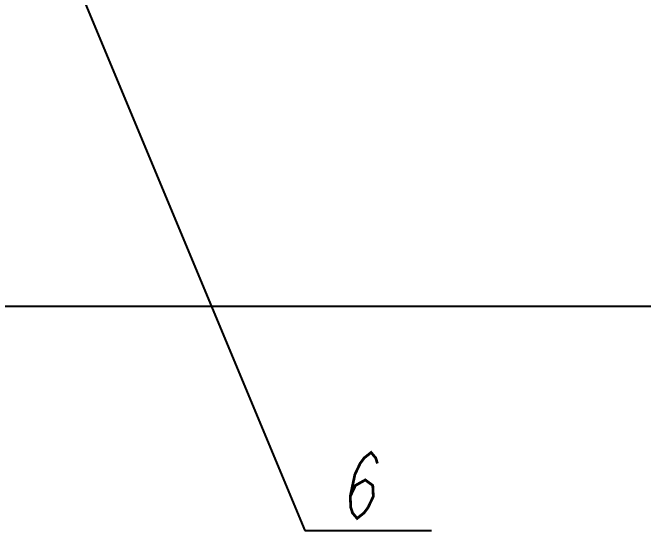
# Model space of a CAD drawing. Header units: millimetres. Extents: x 0 to 1189, y 0 to 841.
# Drawn here: x 951 to 1008.5, y 641.2 to 688.3 of the extents above; entities that cross this region are included whole.
import ezdxf

# ---------------------------------------------------------------- set-up
doc = ezdxf.new("R2010")
doc.units = ezdxf.units.MM
doc.header["$LTSCALE"] = 65.395
doc.layers.get('0').update_dxf_attribs({"linetype": 'CONTINUOUS'})
doc.layers.add('ALL_DIMENSIONS', color=7, linetype='CONTINUOUS')
doc.styles.get("Standard").update_dxf_attribs({"font": 'txt', "width": 0.7})
doc.dimstyles.new('DIMSTYLE_4', dxfattribs={"dimtxt": 3.5, "dimasz": 3, "dimexe": 0.18, "dimexo": 0.0625, "dimgap": 0.09, "dimtad": 1, "dimdec": 5, "dimlfac": 25, "dimdsep": 46, "dimtxsty": 'STANDARD', "dimblk": '_FILLED', "dimblk1": '_FILLED', "dimblk2": '_FILLED', "dimcen": 0.09, "dimadec": 0, "dimazin": 0, "dimtp": 0.8, "dimtm": 0.8, "dimtfac": 1, "dimtdec": 5, "dimtofl": 0, "dimtmove": 0, "dimatfit": 3, "dimldrblk": '_FILLED', "dimfxl": 1, "dimtolj": 1, "dimarcsym": 0})
doc.dimstyles.get("Standard").update_dxf_attribs({"dimtxt": 3.5, "dimasz": 3, "dimexe": 0.18, "dimexo": 0.0625, "dimgap": 0.09, "dimtad": 1, "dimdec": 5, "dimdsep": 46, "dimtxsty": 'STANDARD', "dimblk": '_FILLED', "dimblk1": '_FILLED', "dimblk2": '_FILLED', "dimcen": 0.09, "dimadec": 0, "dimazin": 0, "dimtol": 1, "dimtp": 1e-05, "dimtm": 1e-05, "dimtfac": 1, "dimtdec": 5, "dimtofl": 0, "dimtmove": 0, "dimatfit": 3, "dimldrblk": '_FILLED', "dimfxl": 1, "dimtolj": 1, "dimarcsym": 0})

# ---------------------------------------------------------------- blocks, each defined once
blk = doc.blocks.new('_FILLED')
at = {"color": 0, "linetype": 'BYBLOCK'}
blk.add_solid([(0, 0), (-1, 0.167), (-1, -0.167)], dxfattribs=at)
blk = doc.blocks.new('*D8')
at = {"layer": 'ALL_DIMENSIONS', "color": 2, "linetype": 'CONTINUOUS'}
for p, q in [((978.597, 699.187), (1041.728, 699.187)), ((1039.728, 699.187), (1039.728, 680.387)), ((1039.728, 661.587), (1039.728, 680.387)), ((922.176, 661.587), (1041.728, 661.587))]:
    blk.add_line(p, q, dxfattribs=at)
at = {"layer": 'ALL_DIMENSIONS', "color": 2, "linetype": 'CONTINUOUS', "xscale": 3, "yscale": 3, "zscale": 3}
for p, rotation in [((1039.728, 699.187), 90), ((1039.728, 661.587), 270)]:
    blk.add_blockref('_FILLED', p, dxfattribs=dict(at, rotation=rotation))
blk = doc.blocks.new('BOM BALLOON 62_BL6', base_point=(983.414, 644.732))
at = {"color": 2, "linetype": 'CONTINUOUS'}
blk.add_line((977.652, 641.187), (989.176, 641.187), dxfattribs=at)
at = {"color": 2, "linetype": 'CONTINUOUS', "const_width": 0.25}
blk.add_lwpolyline([(981.776, 644.277), (982.251, 645.277), (983.144, 645.777), (983.826, 645.277), (983.876, 644.277), (983.401, 643.277), (983.032, 642.777), (982.401, 642.277), (981.982, 642.777), (981.826, 643.277), (981.776, 644.277), (982.201, 646.277), (982.676, 647.277), (983.045, 647.777), (983.676, 648.277), (984.095, 647.777), (984.251, 647.277)], dxfattribs=at)

msp = doc.modelspace()

# ---------------------------------------------------------------- block references
at = {"color": 2, "linetype": 'CONTINUOUS'}
msp.add_blockref('BOM BALLOON 62_BL6', (983.41354257, 644.73197047), dxfattribs=at)

# ---------------------------------------------------------------- dimensions: what is measured, and where the dimension line sits
at = {"layer": 'ALL_DIMENSIONS', "color": 2, "linetype": 'CONTINUOUS'}
dim = msp.add_linear_dim(base=(1039.72783677, 661.58712965), p1=(978.59743447, 699.18712965), p2=(922.17635845, 661.58712965), angle=270, dimstyle='DIMSTYLE_4', dxfattribs=at)
dim.commit()
dim.dimension.update_dxf_attribs({"geometry": '*D8', "text_midpoint": (1038.85283677, 676.71212965), "dimtype": 160})

# ---------------------------------------------------------------- leaders
at = {"color": 2, "linetype": 'CONTINUOUS'}
msp.add_leader([(954.45614604, 696.8073966), (977.65152285, 641.18712965)], dimstyle='STANDARD', override={"dimtad": 0, "dimldrblk": 'DOT'}, dxfattribs=at)

doc.saveas('drawing.dxf')
